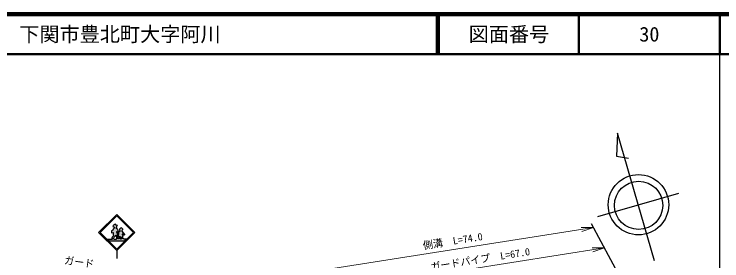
# Model space of a CAD drawing. Units: millimetres, scale not verified. Extents: x 40000 to 680000, y 20000 to 380000.
# Drawn here: x 403743 to 579500, y 318592 to 380000 of the extents above; entities that cross this region are included whole.
import ezdxf
from ezdxf.enums import TextEntityAlignment as Align

# ---------------------------------------------------------------- set-up
doc = ezdxf.new("R2010")
doc.units = ezdxf.units.MM
doc.header["$LTSCALE"] = 1000
for name, color, linetype, lineweight in [('M-BGD', 7, 'Continuous', 25), ('M-STR-HTXT', 7, 'Continuous', 13), ('M-STR-STRC', 7, 'Continuous', 25), ('M-TTL', 2, 'Continuous', 140), ('M-TTL-BAND', 7, 'Continuous', 25), ('M-TTL-LINE', 7, 'Continuous', 50), ('M-TTL-TXT', 7, 'Continuous', 50)]:
    doc.layers.add(name, color=color, linetype=linetype, lineweight=lineweight)
doc.styles.add('ＭＳ ゴシック', font='')
doc.styles.get('ＭＳ ゴシック').set_extended_font_data('MS Gothic')

# ---------------------------------------------------------------- blocks, each defined once
blk = doc.blocks.new('open_arrow')
at = {"color": 0, "linetype": 'Continuous', "lineweight": -2}
blk.add_lwpolyline([(7.5, 1.25), (0, 0), (7.5, -1.25)], dxfattribs=at)

msp = doc.modelspace()

# ---------------------------------------------------------------- hatches: boundary and pattern name
at = {"layer": 'M-STR-STRC'}
for points in [[(428931, 324947), (429093, 324953), (429154, 324032), (429613, 324050), (429612, 324053), (429611, 324056), (429610, 324059), (429609, 324062), (429607, 324065), (429606, 324068), (429605, 324071), (429603, 324074), (429602, 324077), (429600, 324080), (429599, 324083), (429597, 324086), (429595, 324089), (429594, 324092), (429592, 324094), (429590, 324097), (429588, 324100), (429586, 324103), (429584, 324105), (429582, 324108), (429580, 324111), (429578, 324113), (429576, 324116), (429574, 324118), (429571, 324121), (429569, 324123), (429567, 324125), (429565, 324128), (429562, 324130), (429560, 324132), (429557, 324134), (429555, 324137), (429552, 324139), (429550, 324141), (429547, 324143), (429544, 324145), (429542, 324147), (429539, 324149), (429536, 324151), (429533, 324152), (429530, 324154), (429528, 324156), (429525, 324157), (429522, 324159), (429519, 324161), (429516, 324162), (429513, 324163), (429510, 324165), (429507, 324166), (429504, 324167), (429501, 324169), (429498, 324170), (429495, 324171), (429491, 324172), (429488, 324173), (429485, 324174), (429482, 324175), (429479, 324176), (429475, 324177), (429472, 324177), (429469, 324178), (429466, 324179), (429462, 324179), (429459, 324180), (429456, 324180), (429442, 325356), (429250, 325743), (429252, 325864), (429338, 325867), (429660, 325521), (429654, 325193), (429539, 325087), (429545, 324750), (429548, 324746), (429551, 324743), (429554, 324739), (429556, 324736), (429559, 324732), (429563, 324729), (429566, 324726), (429569, 324723), (429572, 324719), (429575, 324716), (429579, 324713), (429582, 324710), (429586, 324707), (429589, 324704), (429593, 324702), (429596, 324699), (429600, 324696), (429604, 324693), (429607, 324691), (429611, 324688), (429615, 324686), (429619, 324684), (429623, 324681), (429627, 324679), (429631, 324677), (429635, 324675), (429639, 324673), (429643, 324671), (429647, 324669), (429651, 324667), (429655, 324665), (429660, 324664), (429664, 324662), (429668, 324661), (429673, 324659), (429677, 324658), (429681, 324656), (429686, 324655), (429690, 324654), (429694, 324653), (429699, 324652), (429703, 324651), (429708, 324650), (429712, 324650), (429717, 324649), (429721, 324648), (429726, 324648), (429730, 324647), (429735, 324647), (429739, 324647), (429744, 324647), (429748, 324647), (429753, 324646), (429757, 324647), (429762, 324647), (429767, 324647), (429771, 324647), (429776, 324647), (429780, 324648), (429785, 324648), (429789, 324649), (429794, 324650), (429798, 324650), (429803, 324651), (429807, 324652), (429811, 324653), (429816, 324654), (429820, 324655), (429825, 324657), (429829, 324658), (429833, 324659), (429838, 324661), (429842, 324662), (429846, 324664), (429850, 324666), (429855, 324667), (429859, 324669), (429863, 324671), (429867, 324673), (429871, 324675), (429875, 324677), (429879, 324679), (429883, 324681), (429887, 324684), (429891, 324686), (429895, 324689), (429898, 324691), (429902, 324694), (429906, 324696), (429909, 324699), (429913, 324702), (429917, 324705), (429920, 324707), (429924, 324710), (429927, 324713), (429930, 324717), (429934, 324720), (429937, 324723), (429940, 324726), (429943, 324729), (429946, 324733), (429949, 324736), (429952, 324740), (429955, 324743), (429956, 324744), (429974, 324576), (429693, 324047), (430092, 324058), (430089, 324227), (430325, 324587), (430427, 324055), (430946, 324100), (430941, 324104), (430936, 324108), (430930, 324111), (430925, 324115), (430920, 324119), (430914, 324122), (430909, 324126), (430903, 324129), (430898, 324132), (430892, 324136), (430886, 324139), (430880, 324142), (430875, 324145), (430869, 324147), (430863, 324150), (430857, 324152), (430851, 324155), (430845, 324157), (430839, 324159), (430833, 324162), (430826, 324164), (430820, 324166), (430814, 324167), (430808, 324169), (430801, 324171), (430795, 324172), (430789, 324173), (430782, 324175), (430776, 324176), (430770, 324177), (430763, 324178), (430757, 324179), (430750, 324179), (430744, 324180), (430737, 324180), (430731, 324181), (430724, 324181), (430718, 324181), (430711, 324181), (430705, 324181), (430698, 324181), (430692, 324181), (430685, 324180), (430680, 324180), (430647, 324700), (430765, 324774), (430765, 324918), (430594, 325152), (430594, 325258), (430671, 325261), (431005, 325004), (431114, 325048), (431164, 325161), (430449, 325974), (430449, 326095), (430454, 326097), (430460, 326099), (430465, 326102), (430470, 326104), (430476, 326106), (430481, 326108), (430486, 326111), (430491, 326114), (430496, 326116), (430501, 326119), (430506, 326122), (430511, 326125), (430516, 326128), (430521, 326131), (430526, 326134), (430530, 326137), (430535, 326141), (430540, 326144), (430544, 326148), (430549, 326151), (430553, 326155), (430557, 326159), (430562, 326162), (430566, 326166), (430570, 326170), (430574, 326174), (430578, 326178), (430582, 326183), (430586, 326187), (430590, 326191), (430593, 326195), (430597, 326200), (430601, 326204), (430604, 326209), (430607, 326214), (430611, 326218), (430614, 326223), (430617, 326228), (430620, 326233), (430623, 326238), (430626, 326243), (430629, 326248), (430632, 326253), (430634, 326258), (430637, 326263), (430639, 326268), (430642, 326273), (430644, 326279), (430646, 326284), (430648, 326289), (430650, 326295), (430651, 326297), (430674, 326465), (430628, 326598), (430626, 326602), (430624, 326607), (430622, 326612), (430619, 326617), (430617, 326621), (430615, 326626), (430612, 326631), (430609, 326635), (430607, 326640), (430604, 326644), (430601, 326649), (430598, 326653), (430595, 326657), (430592, 326662), (430589, 326666), (430586, 326670), (430582, 326674), (430579, 326678), (430576, 326682), (430572, 326686), (430569, 326690), (430565, 326694), (430561, 326697), (430558, 326701), (430554, 326705), (430550, 326708), (430546, 326712), (430542, 326715), (430538, 326718), (430534, 326722), (430529, 326725), (430525, 326728), (430521, 326731), (430517, 326734), (430512, 326737), (430508, 326740), (430503, 326742), (430499, 326745), (430494, 326748), (430489, 326750), (430485, 326753), (430480, 326755), (430475, 326757), (430471, 326759), (430466, 326761), (430461, 326763), (430456, 326765), (430451, 326767), (430446, 326769), (430441, 326770), (430436, 326772), (430431, 326773), (430426, 326775), (430421, 326776), (430416, 326777), (430411, 326778), (430405, 326779), (430400, 326780), (430395, 326781), (430390, 326782), (430385, 326783), (430379, 326783), (430374, 326784), (430369, 326784), (430364, 326784), (430358, 326785), (430353, 326785), (430348, 326785), (430343, 326785), (430337, 326785), (430332, 326784), (430327, 326784), (430322, 326783), (430316, 326783), (430311, 326782), (430311, 326782), (430305, 326783), (430299, 326783), (430293, 326784), (430288, 326784), (430282, 326784), (430276, 326784), (430270, 326784), (430265, 326784), (430259, 326784), (430253, 326783), (430247, 326783), (430242, 326782), (430236, 326782), (430230, 326781), (430224, 326780), (430219, 326779), (430213, 326778), (430207, 326777), (430202, 326776), (430196, 326774), (430191, 326773), (430185, 326771), (430180, 326770), (430174, 326768), (430169, 326766), (430163, 326764), (430158, 326762), (430152, 326760), (430147, 326758), (430142, 326756), (430137, 326753), (430131, 326751), (430126, 326748), (430121, 326746), (430116, 326743), (430111, 326740), (430106, 326737), (430101, 326734), (430096, 326731), (430092, 326728), (430087, 326725), (430082, 326721), (430078, 326718), (430073, 326714), (430068, 326711), (430064, 326707), (430060, 326703), (430055, 326700), (430051, 326696), (430047, 326692), (430043, 326688), (430039, 326684), (430035, 326679), (430031, 326675), (430027, 326671), (430023, 326666), (430020, 326662), (430016, 326658), (430013, 326653), (430009, 326648), (430006, 326644), (430002, 326639), (429999, 326634), (429996, 326629), (429993, 326624), (429990, 326619), (429987, 326614), (429985, 326609), (429982, 326604), (429982, 326603), (429970, 326211), (430097, 326067), (430097, 325968), (430092, 325969), (430087, 325969), (430082, 325969), (430077, 325969), (430072, 325969), (430067, 325969), (430062, 325969), (430057, 325969), (430052, 325968), (430047, 325968), (430042, 325967), (430037, 325967), (430032, 325966), (430027, 325965), (430022, 325965), (430017, 325964), (430012, 325962), (430007, 325961), (430002, 325960), (429997, 325959), (429992, 325957), (429988, 325956), (429983, 325954), (429978, 325953), (429973, 325951), (429969, 325949), (429964, 325947), (429959, 325945), (429955, 325943), (429950, 325941), (429946, 325939), (429941, 325937), (429937, 325934), (429932, 325932), (429928, 325929), (429924, 325927), (429919, 325924), (429915, 325921), (429911, 325919), (429907, 325916), (429903, 325913), (429899, 325910), (429895, 325907), (429891, 325903), (429887, 325900), (429883, 325897), (429880, 325893), (429876, 325890), (429872, 325887), (429869, 325883), (429865, 325879), (429862, 325876), (429858, 325872), (429855, 325868), (429852, 325864), (429849, 325860), (429846, 325856), (429843, 325853), (429774, 325853), (429635, 326107), (429627, 326125), (429619, 326142), (429611, 326160), (429602, 326177), (429593, 326195), (429583, 326212), (429574, 326229), (429564, 326245), (429553, 326262), (429543, 326278), (429532, 326294), (429521, 326310), (429509, 326326), (429498, 326342), (429486, 326357), (429473, 326372), (429461, 326387), (429448, 326402), (429435, 326417), (429422, 326431), (429408, 326445), (429395, 326459), (429381, 326472), (429366, 326486), (429352, 326499), (429337, 326512), (429322, 326524), (429307, 326536), (429292, 326548), (429276, 326560), (429261, 326572), (429245, 326583), (429229, 326594), (429212, 326605), (429196, 326615), (429179, 326625), (429162, 326635), (429145, 326644), (429128, 326653), (429111, 326662), (429093, 326671), (429076, 326679), (429058, 326687), (429040, 326695), (429023, 326701), (429023, 326765), (429191, 326955), (429179, 327238), (429382, 327429), (429105, 327452), (428898, 327724), (428883, 327721), (428868, 327717), (428854, 327713), (428839, 327709), (428825, 327705), (428810, 327700), (428796, 327696), (428782, 327691), (428768, 327685), (428754, 327680), (428740, 327674), (428726, 327668), (428712, 327662), (428699, 327656), (428685, 327649), (428672, 327642), (428658, 327635), (428645, 327627), (428632, 327620), (428619, 327612), (428607, 327604), (428594, 327595), (428582, 327587), (428569, 327578), (428557, 327569), (428545, 327560), (428533, 327551), (428522, 327541), (428510, 327531), (428499, 327521), (428488, 327511), (428477, 327501), (428466, 327490), (428456, 327480), (428445, 327469), (428435, 327458), (428425, 327446), (428415, 327435), (428406, 327423), (428396, 327412), (428387, 327400), (428378, 327388), (428369, 327375), (428361, 327363), (428352, 327350), (428344, 327338), (428336, 327325), (428329, 327312), (428321, 327299), (428314, 327285), (428307, 327272), (428300, 327259), (428294, 327245), (428288, 327231), (428286, 327227), (428569, 326997), (428563, 326754), (428543, 326732), (428524, 326709), (428505, 326686), (428486, 326662), (428468, 326638), (428450, 326614), (428433, 326590), (428416, 326565), (428399, 326540), (428383, 326514), (428368, 326489), (428353, 326463), (428338, 326437), (428324, 326410), (428310, 326384), (428297, 326357), (428284, 326330), (428272, 326303), (428260, 326275), (428248, 326247), (428237, 326219), (428228, 326194), (428223, 326195), (428217, 326195), (428212, 326195), (428207, 326195), (428201, 326195), (428196, 326195), (428190, 326194), (428185, 326194), (428180, 326194), (428174, 326193), (428169, 326192), (428164, 326192), (428158, 326191), (428153, 326190), (428148, 326189), (428143, 326188), (428137, 326187), (428132, 326185), (428127, 326184), (428122, 326183), (428117, 326181), (428111, 326179), (428106, 326178), (428101, 326176), (428096, 326174), (428091, 326172), (428086, 326170), (428081, 326168), (428077, 326165), (428072, 326163), (428067, 326161), (428062, 326158), (428057, 326156), (428053, 326153), (428048, 326150), (428044, 326147), (428039, 326144), (428035, 326141), (428030, 326138), (428026, 326135), (428022, 326132), (428017, 326129), (428013, 326125), (428009, 326122), (428005, 326118), (428001, 326115), (427997, 326111), (427993, 326107), (427989, 326104), (427985, 326100), (427982, 326096), (427978, 326092), (427975, 326088), (427971, 326084), (427968, 326080), (427964, 326075), (427961, 326071), (427958, 326067), (427955, 326062), (427952, 326058), (427949, 326053), (427946, 326049), (427943, 326044), (427941, 326040), (427938, 326035), (427935, 326030), (427934, 326027), (427934, 325611), (428338, 325629), (428332, 325097), (428494, 324907), (428445, 324861), (428398, 324814), (428351, 324766), (428305, 324718), (428260, 324669), (428216, 324618), (428173, 324567), (428131, 324516), (428089, 324463), (428049, 324410), (428009, 324357), (427974, 324307), (427974, 324302), (427974, 324297), (427974, 324293), (427974, 324288), (427974, 324283), (427974, 324278), (427974, 324273), (427975, 324269), (427975, 324264), (427976, 324259), (427976, 324254), (427977, 324250), (427978, 324245), (427979, 324240), (427980, 324235), (427981, 324231), (427982, 324226), (427983, 324222), (427984, 324217), (427986, 324212), (427987, 324208), (427989, 324203), (427990, 324199), (427992, 324194), (427994, 324190), (427996, 324185), (427998, 324181), (428000, 324177), (428002, 324172), (428004, 324168), (428006, 324164), (428008, 324159), (428011, 324155), (428013, 324151), (428016, 324147), (428018, 324143), (428021, 324139), (428023, 324135), (428026, 324131), (428029, 324127), (428032, 324124), (428035, 324120), (428038, 324116), (428041, 324112), (428044, 324109), (428048, 324105), (428051, 324102), (428054, 324098), (428058, 324095), (428061, 324092), (428065, 324088), (428068, 324085), (428072, 324082), (428076, 324079), (428079, 324076), (428083, 324073), (428087, 324070), (428091, 324068), (428095, 324065), (428099, 324062), (428103, 324060), (428107, 324057), (428111, 324055), (428115, 324052), (428120, 324050), (428124, 324048), (428128, 324046), (428132, 324044), (428137, 324042), (428141, 324040), (428146, 324038), (428150, 324036), (428155, 324035), (428159, 324033), (428162, 324032), (428522, 324032), (428521, 324037), (428519, 324041), (428518, 324046), (428516, 324050), (428514, 324054), (428512, 324059), (428510, 324063), (428508, 324067), (428506, 324072), (428504, 324076), (428502, 324080), (428499, 324084), (428497, 324088), (428495, 324092), (428492, 324096), (428490, 324100), (428487, 324104), (428484, 324108), (428481, 324112), (428478, 324116), (428476, 324119), (428473, 324123), (428470, 324127), (428466, 324130), (428463, 324134), (428460, 324137), (428457, 324140), (428453, 324144), (428450, 324147), (428446, 324150), (428443, 324153), (428439, 324157), (428436, 324160), (428432, 324163), (428428, 324165), (428424, 324168), (428421, 324171), (428417, 324174), (428413, 324176), (428409, 324179), (428405, 324181), (428401, 324184), (428397, 324186), (428393, 324188), (428388, 324191), (428384, 324193), (428380, 324195), (428376, 324197), (428371, 324199), (428367, 324201), (428362, 324202), (428358, 324204), (428354, 324206), (428349, 324207), (428345, 324209), (428340, 324210), (428336, 324211), (428331, 324213), (428326, 324214), (428325, 324214), (428356, 324241), (428386, 324269), (428416, 324298), (428445, 324327), (428474, 324356), (428502, 324386), (428530, 324417), (428557, 324448), (428584, 324479), (428610, 324511), (428635, 324543), (428660, 324576), (428685, 324609), (428708, 324643), (428732, 324677), (428754, 324711), (428776, 324746), (428798, 324782), (428810, 324803)], [(431183, 323592), (431656, 324100), (430946, 324100), (430427, 324055), (430168, 324055), (430092, 324058), (429693, 324047), (429613, 324050), (429154, 324032), (428522, 324032), (428162, 324032), (426955, 324032), (427350, 323592)]]:
    msp.add_hatch(color=256, dxfattribs=at).paths.add_polyline_path(points)

# ---------------------------------------------------------------- linework, layer by layer
at = {"layer": 'M-BGD'}
for p, q in [((553608, 350353), (553366, 344691)), ((562787, 318625), (553608, 350353)), ((553366, 344691), (556316, 344143)), ((548671, 329635), (568844, 335472)), ((576353, 273596), (547119, 327783))]:
    msp.add_line(p, q, dxfattribs=at)
for centre, radius in [((558798, 332565), 7500), ((558833, 332411), 6000)]:
    msp.add_circle(centre, radius, dxfattribs=at)
at = {"layer": 'M-STR-HTXT'}
for p, q in [((478657, 316044), (547594, 326903)), ((488704, 312123), (550330, 321831))]:
    msp.add_line(p, q, dxfattribs=at)
at = {"layer": 'M-STR-STRC'}
for p, q in [((424710, 325652), (429210, 330152)), ((425064, 325652), (429210, 329798)), ((433710, 325651), (429210, 330152)), ((433357, 325651), (429210, 329798)), ((428286, 327227), (428569, 326997)), ((428569, 326997), (428563, 326754)), ((429105, 327452), (428898, 327724)), ((429191, 326955), (429023, 326765)), ((429382, 327429), (429105, 327452)), ((429382, 327429), (429179, 327238)), ((429179, 327238), (429191, 326955)), ((424710, 325652), (429210, 321151)), ((425064, 325652), (429210, 321504)), ((427934, 326027), (427934, 325611)), ((427934, 325611), (428338, 325629)), ((428338, 325629), (428332, 325097)), ((429023, 326765), (429023, 326701)), ((429210, 321504), (433357, 325651)), ((429210, 321151), (433710, 325651)), ((429250, 325743), (429252, 325864)), ((429442, 325356), (429250, 325743)), ((429252, 325864), (429338, 325867)), ((429338, 325867), (429660, 325521)), ((429456, 324180), (429442, 325356)), ((429654, 325193), (429539, 325087)), ((429635, 326107), (429774, 325853)), ((429660, 325521), (429654, 325193)), ((429774, 325853), (429843, 325853)), ((429970, 326211), (429982, 326603)), ((430097, 326067), (429970, 326211)), ((430097, 325968), (430097, 326067)), ((430449, 326095), (430449, 325974)), ((430449, 325974), (431164, 325161)), ((430671, 325261), (430594, 325258)), ((430594, 325258), (430594, 325152)), ((430594, 325152), (430765, 324918)), ((430628, 326598), (430674, 326465)), ((430674, 326465), (430651, 326297)), ((431005, 325004), (430671, 325261)), ((431164, 325161), (431114, 325048)), ((426955, 324032), (428162, 324032)), ((426955, 324032), (427350, 323592)), ((427350, 323592), (431183, 323592)), ((428332, 325097), (428494, 324907)), ((428522, 324032), (429154, 324032)), ((428810, 324803), (428931, 324947)), ((428931, 324947), (429093, 324953)), ((429093, 324953), (429154, 324032)), ((429539, 325087), (429545, 324750)), ((429693, 324047), (429613, 324050)), ((429974, 324576), (429693, 324047)), ((429956, 324744), (429974, 324576)), ((430089, 324227), (430325, 324587)), ((430092, 324058), (430089, 324227)), ((430168, 324055), (430092, 324058)), ((430168, 324055), (430427, 324055)), ((430325, 324587), (430427, 324055)), ((430765, 324774), (430647, 324700)), ((430647, 324700), (430680, 324180)), ((430765, 324918), (430765, 324774)), ((430946, 324100), (431656, 324100)), ((431114, 325048), (431005, 325004)), ((431656, 324100), (431183, 323592)), ((429210, 321151), (429210, 319151))]:
    msp.add_line(p, q, dxfattribs=at)
for centre, radius, start, end in [((429076, 326879), 863, 101.90989, 156.19638), ((428208, 325887), 308, 86.28867, 152.95883), ((429843, 325609), 1718, 138.17703, 160.06934), ((428610, 325664), 1117, 23.37044, 68.27431), ((430074, 325681), 288, 85.52391, 143.364), ((430276, 326454), 330, 83.95474, 153.12523), ((430349, 326484), 301, 22.24618, 97.37057), ((430341, 326406), 329, 289.23067, 340.76933), ((428248, 324293), 275, 177.01244, 251.54617), ((431111, 322118), 3825, 133.17171, 145.08347), ((426769, 325989), 2360, 311.23071, 329.82437), ((428264, 323950), 271, 17.68097, 76.9396), ((429432, 323991), 190, 17.79602, 82.59769), ((429753, 324907), 260, 217.04728, 321.30403), ((430714, 323809), 372, 51.35521, 95.23461)]:
    msp.add_arc(centre, radius, start, end, dxfattribs=at)
at = {"layer": 'M-TTL'}
msp.add_line((680000, 380000), (40000, 380000), dxfattribs=at)
at = {"layer": 'M-TTL-BAND'}
msp.add_line((579000, 20000), (579000, 370000), dxfattribs=at)
at = {"layer": 'M-TTL-LINE'}
for p, q in [((508747, 380000), (508747, 370000)), ((509247, 380000), (509247, 370000)), ((543997, 380000), (543997, 370000)), ((579000, 380000), (579000, 370000)), ((40000, 370000), (680000, 370000))]:
    msp.add_line(p, q, dxfattribs=at)

# ---------------------------------------------------------------- block references
at = {"layer": 'M-STR-HTXT', "xscale": 400, "yscale": 400, "rotation": 189}
for p in [(547594, 326903), (550330, 321831)]:
    msp.add_blockref('open_arrow', p, dxfattribs=at)

# ---------------------------------------------------------------- texts
at = {"layer": 'M-STR-HTXT', "style": 'ＭＳ ゴシック'}
for s, rotation, p in [('側溝\u3000L=74.0', 8.952, (512906, 322087)), ('ガードパイプ\u3000L=67.0', 8.952, (519723, 317561)), ('ガード', 352.341, (419707, 316832))]:
    msp.add_text(s, height=1833, rotation=rotation, dxfattribs=at).set_placement(p, align=Align.BOTTOM_CENTER)
at = {"layer": 'M-TTL-TXT', "style": 'ＭＳ ゴシック'}
msp.add_text('下関市豊北町大字阿川', height=3666, dxfattribs=at).set_placement((405024, 375000), align=Align.MIDDLE_LEFT)
for s, p in [('図面番号', (526622, 375000)), ('30', (561497, 375000))]:
    msp.add_text(s, height=3666, dxfattribs=at).set_placement(p, align=Align.MIDDLE_CENTER)

doc.saveas('drawing.dxf')
